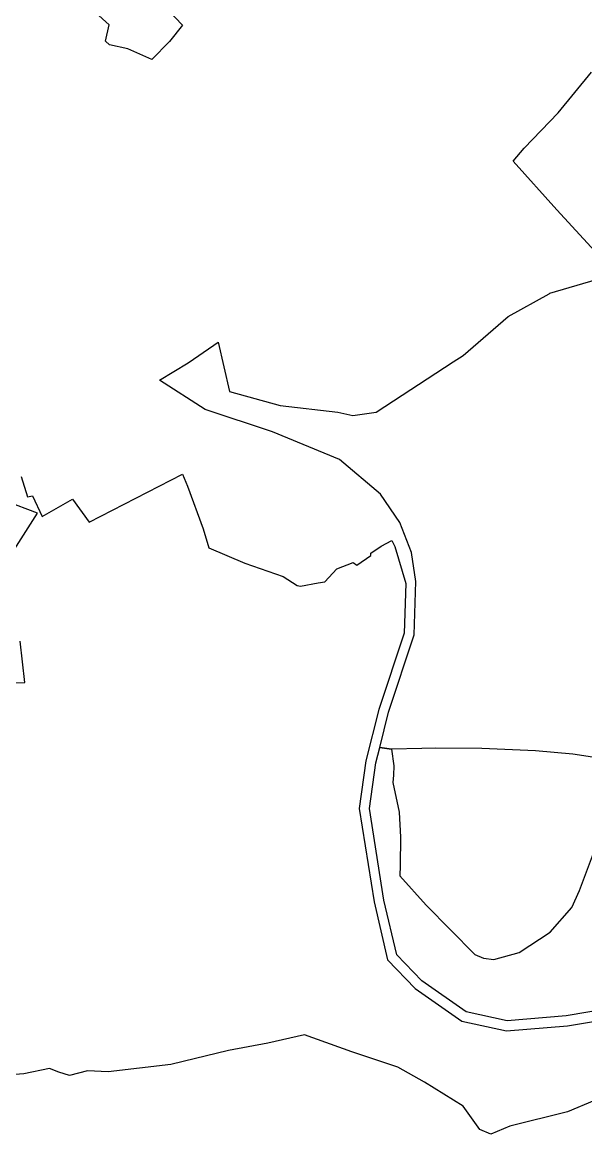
# Model space of a CAD drawing. Header units: millimetres. Extents: x 35444746 to 35449000, y 3482000 to 3488437.
# Drawn here: x 35446406.1 to 35446601.4, y 3483374.1 to 3483764.8 of the extents above; entities that cross this region are included whole.
import ezdxf

# ---------------------------------------------------------------- set-up
doc = ezdxf.new("R2010")
doc.units = ezdxf.units.MM
doc.layers.add('0203.02旱地整理', color=9, linetype='Continuous', true_color=0x808080)
doc.layers.add('0204.02水田整理', color=9, linetype='Continuous', true_color=0x808080)

msp = doc.modelspace()

# ---------------------------------------------------------------- linework, layer by layer
at = {"layer": '0203.02旱地整理', "color": 41}
for points in [[(35446405.607, 3483607.254), (35446407.88, 3483600.201), (35446409.572, 3483600.577), (35446412.958, 3483593.342), (35446423.491, 3483599.356), (35446429.227, 3483591.462), (35446461.661, 3483608.086), (35446463.299, 3483603.881), (35446468.799, 3483589.06), (35446470.747, 3483582.516), (35446483.271, 3483577.153), (35446496.562, 3483572.556), (35446501.418, 3483569.491), (35446502.568, 3483569.236), (35446508.703, 3483570.385), (35446511.003, 3483570.768), (35446515.12, 3483575.203), (35446520.806, 3483577.464), (35446522.09, 3483576.486), (35446526.92, 3483579.846), (35446526.981, 3483580.701), (35446530.588, 3483583.084), (35446534.199376, 3483585.026671), (35446535.260562, 3483583.031163), (35446539.092735, 3483570.15296), (35446538.502338, 3483552.921093), (35446529.677934, 3483526.468893), (35446525.260479, 3483508.610996), (35446522.907292, 3483492.004889), (35446528.06118, 3483459.604414), (35446532.767507, 3483439.471351), (35446542.364248, 3483429.596123), (35446558.555766, 3483418.241729), (35446573.998427, 3483414.861732), (35446595.176969, 3483416.6252), (35446635.244131, 3483423.388688)], [(35446405.607, 3483607.254), (35446407.88, 3483600.201), (35446409.572, 3483600.577), (35446412.958, 3483593.342), (35446423.491, 3483599.356), (35446429.227, 3483591.462), (35446461.661, 3483608.086), (35446463.299, 3483603.881), (35446468.799, 3483589.06), (35446470.747, 3483582.516), (35446483.271, 3483577.153), (35446496.562, 3483572.556), (35446501.418, 3483569.491), (35446502.568, 3483569.236), (35446508.703, 3483570.385), (35446511.003, 3483570.768), (35446515.12, 3483575.203), (35446520.806, 3483577.464), (35446522.09, 3483576.486), (35446526.92, 3483579.846), (35446526.981, 3483580.701), (35446530.588, 3483583.084), (35446534.199376, 3483585.026671), (35446535.260562, 3483583.031163), (35446539.092735, 3483570.15296), (35446538.502338, 3483552.921093), (35446529.677934, 3483526.468893), (35446525.260479, 3483508.610996), (35446522.907292, 3483492.004889), (35446528.06118, 3483459.604414), (35446532.767507, 3483439.471351), (35446542.364248, 3483429.596123), (35446558.555766, 3483418.241729), (35446573.998427, 3483414.861732), (35446595.176969, 3483416.6252), (35446635.244131, 3483423.388688)], [(35446394.992, 3483569.124), (35446411.342, 3483594.555), (35446400.306, 3483598.727)], [(35446394.992, 3483569.124), (35446411.342, 3483594.555), (35446400.306, 3483598.727)], [(35446400.008, 3483535.586), (35446406.953, 3483535.749), (35446405.319, 3483550.117)], [(35446400.008, 3483535.586), (35446406.953, 3483535.749), (35446405.319, 3483550.117)], [(35446634.400855, 3483426.795855), (35446594.739695, 3483420.100902), (35446574.232563, 3483418.39334), (35446559.990235, 3483421.510616), (35446544.644134, 3483432.272156), (35446535.954513, 3483441.213941), (35446531.497951, 3483460.278541), (35446526.446516, 3483492.034934), (35446528.700859, 3483507.943512), (35446530.014116, 3483513.252455), (35446534.132, 3483512.596), (35446534.962, 3483506.905), (35446534.838, 3483503.564), (35446534.557, 3483501.036), (35446536.75, 3483490.722), (35446537.21, 3483482.079), (35446537.137, 3483472.218), (35446537.024, 3483468.728), (35446546.112, 3483458.45), (35446563.004, 3483441.395), (35446566.049, 3483440.151), (35446569.624, 3483439.688), (35446578.368, 3483442.068), (35446589.155, 3483449.144), (35446596.722, 3483457.641), (35446599.384, 3483463.556), (35446605.529, 3483480.266)], [(35446634.400855, 3483426.795855), (35446594.739695, 3483420.100902), (35446574.232563, 3483418.39334), (35446559.990235, 3483421.510616), (35446544.644134, 3483432.272156), (35446535.954513, 3483441.213941), (35446531.497951, 3483460.278541), (35446526.446516, 3483492.034934), (35446528.700859, 3483507.943512), (35446530.014116, 3483513.252455), (35446534.132, 3483512.596), (35446534.962, 3483506.905), (35446534.838, 3483503.564), (35446534.557, 3483501.036), (35446536.75, 3483490.722), (35446537.21, 3483482.079), (35446537.137, 3483472.218), (35446537.024, 3483468.728), (35446546.112, 3483458.45), (35446563.004, 3483441.395), (35446566.049, 3483440.151), (35446569.624, 3483439.688), (35446578.368, 3483442.068), (35446589.155, 3483449.144), (35446596.722, 3483457.641), (35446599.384, 3483463.556), (35446605.529, 3483480.266)], [(35446604.581955, 3483390.678109), (35446595.149905, 3483386.77238), (35446575.121904, 3483381.74596), (35446568.628089, 3483379.005207), (35446564.787129, 3483380.650092), (35446559.032891, 3483388.717068), (35446545.535788, 3483397.116618), (35446536.302961, 3483402.251884), (35446520.404964, 3483407.571899), (35446503.974946, 3483413.479238), (35446491.26172, 3483410.616948), (35446477.565939, 3483408.080985), (35446461.835978, 3483404.281093), (35446457.56379, 3483403.248975), (35446435.867862, 3483400.648008), (35446428.642617, 3483401.042896), (35446422.412136, 3483399.351431), (35446418.733029, 3483400.515073), (35446415.460081, 3483401.7996), (35446406.59155, 3483399.999962), (35446398.891666, 3483399.34292), (35446394.927822, 3483398.392138), (35446382.93975, 3483382.956207), (35446366.814823, 3483363.417167)], [(35446604.581955, 3483390.678109), (35446595.149905, 3483386.77238), (35446575.121904, 3483381.74596), (35446568.628089, 3483379.005207), (35446564.787129, 3483380.650092), (35446559.032891, 3483388.717068), (35446545.535788, 3483397.116618), (35446536.302961, 3483402.251884), (35446520.404964, 3483407.571899), (35446503.974946, 3483413.479238), (35446491.26172, 3483410.616948), (35446477.565939, 3483408.080985), (35446461.835978, 3483404.281093), (35446457.56379, 3483403.248975), (35446435.867862, 3483400.648008), (35446428.642617, 3483401.042896), (35446422.412136, 3483399.351431), (35446418.733029, 3483400.515073), (35446415.460081, 3483401.7996), (35446406.59155, 3483399.999962), (35446398.891666, 3483399.34292), (35446394.927822, 3483398.392138), (35446382.93975, 3483382.956207), (35446366.814823, 3483363.417167)]]:
    msp.add_lwpolyline(points, dxfattribs=at)
at = {"layer": '0204.02水田整理', "color": 51}
for points in [[(35446453.886, 3483771.98), (35446461.664, 3483763.924), (35446457.074, 3483758.307), (35446450.986, 3483751.99), (35446442.642, 3483755.766), (35446436.24, 3483757.09), (35446434.872, 3483758.34), (35446436.129, 3483764.062), (35446426.641, 3483772.542)], [(35446612.644, 3483676.762), (35446591.475, 3483699.877), (35446576.342, 3483716.683), (35446580.127, 3483721.259), (35446591.891, 3483733.5), (35446603.476, 3483747.649)], [(35446609.871, 3483508.965), (35446597.084, 3483510.888), (35446584.116, 3483512.029), (35446565.486, 3483512.863), (35446549.464, 3483513.005), (35446544.696, 3483512.878), (35446534.132, 3483512.596), (35446530.014116, 3483513.252455), (35446533.042106, 3483525.493332), (35446541.982923, 3483552.294495), (35446542.616249, 3483570.779308), (35446541.054638, 3483580.958384), (35446536.960132, 3483591.311357), (35446530.335114, 3483601.190117), (35446516.086686, 3483613.153734), (35446492.802633, 3483622.733686), (35446469.492724, 3483630.546644), (35446453.668549, 3483640.736756), (35446463.519, 3483646.672), (35446472.438, 3483652.847), (35446474.009158, 3483653.934628), (35446477.899, 3483636.732), (35446495.445, 3483631.892), (35446515.553, 3483629.628), (35446520.734, 3483628.486), (35446528.744, 3483629.596), (35446555.554, 3483647.042), (35446558.998, 3483649.261), (35446574.625, 3483662.83), (35446588.817, 3483670.713), (35446589.085, 3483670.862), (35446605.203, 3483675.633)]]:
    msp.add_lwpolyline(points, dxfattribs=at)

doc.saveas('drawing.dxf')
